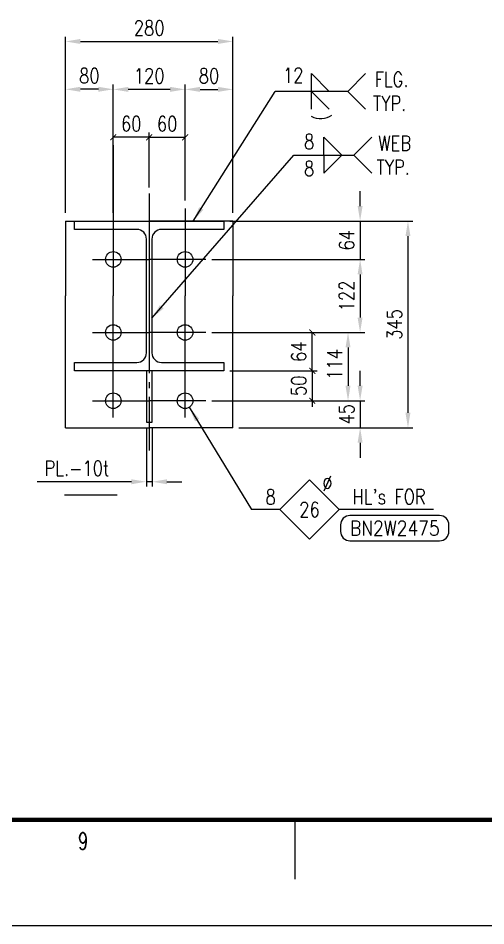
# Model space of a CAD drawing. Header units: millimetres. Extents: x 0 to 134087, y -49114 to 20834.
# Drawn here: x 52955 to 55691, y 0 to 5304 of the extents above; entities that cross this region are included whole.
import ezdxf
from ezdxf.enums import TextEntityAlignment as Align

# ---------------------------------------------------------------- set-up
doc = ezdxf.new("R2010")
doc.units = ezdxf.units.MM
doc.header["$LTSCALE"] = 35
doc.linetypes.add('JNK-CENTER', pattern=[34, 30, -1.5, 1, -1.5])
for name, color, linetype in [('CEN-R', 1, 'JNK-CENTER'), ('CON-G', 3, 'Continuous'), ('CON-W', 7, 'Continuous'), ('CON-Y', 2, 'Continuous'), ('STL-OBJT', 7, 'Continuous'), ('TXT-Y', 2, 'Continuous')]:
    doc.layers.add(name, color=color, linetype=linetype)
doc.styles.add('ROMANS', font='ROMANS.shx', dxfattribs={"width": 0.8})
doc.styles.add('SIMPLEX', font='simplex.shx', dxfattribs={"width": 0.8})
doc.dimstyles.new('DIM35_15', dxfattribs={"dimscale": 35, "dimtxt": 2.5, "dimasz": 2.5, "dimexe": 1, "dimexo": 1, "dimgap": 1, "dimtad": 1, "dimdec": 0, "dimlfac": 0.428571, "dimdsep": 46, "dimtxsty": 'SIMPLEX', "dimcen": 0, "dimclrd": 256, "dimclre": 256, "dimclrt": 2, "dimadec": 1, "dimazin": 2, "dimtfac": 1, "dimtdec": 0, "dimtix": 1, "dimtmove": 2, "dimatfit": 2, "dimfxl": 1, "dimarcsym": 1})
doc.dimstyles.new('DIM35x10', dxfattribs={"dimscale": 35, "dimtxt": 2.5, "dimasz": 2.5, "dimexe": 1, "dimexo": 1, "dimgap": 1, "dimtad": 1, "dimdec": 0, "dimlfac": 0.1, "dimdsep": 46, "dimtxsty": 'SIMPLEX', "dimcen": 0, "dimclrd": 256, "dimclre": 256, "dimclrt": 2, "dimadec": 1, "dimazin": 2, "dimtfac": 1, "dimtdec": 0, "dimtix": 1, "dimtmove": 2, "dimatfit": 2, "dimfxl": 1, "dimarcsym": 1})
doc.dimstyles.new('DIM35x3.5', dxfattribs={"dimscale": 35, "dimtxt": 2.5, "dimasz": 2.5, "dimexe": 0.8, "dimexo": 1, "dimgap": 1, "dimtad": 1, "dimdec": 0, "dimlfac": 0.285714, "dimdsep": 46, "dimtxsty": 'SIMPLEX', "dimcen": 0, "dimclrd": 7, "dimclre": 7, "dimclrt": 2, "dimadec": 1, "dimazin": 2, "dimtfac": 1, "dimtdec": 0, "dimtix": 1, "dimtmove": 0, "dimatfit": 2, "dimfxl": 1, "dimtfill": 1, "dimarcsym": 1})

# ---------------------------------------------------------------- blocks, each defined once
blk = doc.blocks.new('*D438')
at = {"color": 7, "linetype": 'ByBlock', "lineweight": -2, "transparency": 16777216}
for p, q in [((53231.4, 4166.3), (53231.4, 5195.9)), ((53318.9, 5167.9), (54123.9, 5167.9)), ((54211.4, 4166.3), (54211.4, 5195.9))]:
    blk.add_line(p, q, dxfattribs=at)
at = {"color": 7, "transparency": 16777216}
for points in [[(53318.9, 5182.5), (53318.9, 5153.3), (53231.4, 5167.9)], [(54123.9, 5182.5), (54123.9, 5153.3), (54211.4, 5167.9)]]:
    blk.add_solid(points, dxfattribs=at)
at = {"layer": 'DEFPOINTS', "color": 0, "transparency": 16777216}
for p in [(54211.4, 5167.9), (53231.4, 4131.3), (54211.4, 4131.3)]:
    blk.add_point(p, dxfattribs=at)
at = {"color": 2, "transparency": 16777216, "insert": (53721.4, 5246.7), "char_height": 87.5, "attachment_point": 5, "style": 'SIMPLEX', "bg_fill": 3, "box_fill_scale": 1.1, "bg_fill_color": 256, "bg_fill_true_color": 13158600, "bg_fill_transparency": 0}
blk.add_mtext('280', dxfattribs=at)
blk = doc.blocks.new('*D439')
at = {"color": 7, "linetype": 'ByBlock', "lineweight": -2, "transparency": 16777216}
for p, q in [((53511.4, 4610.2), (53511.4, 4915.9)), ((53843.9, 4887.9), (53598.9, 4887.9)), ((53931.4, 4239.4), (53931.4, 4915.9))]:
    blk.add_line(p, q, dxfattribs=at)
at = {"color": 7, "transparency": 16777216}
for points in [[(53598.9, 4902.5), (53598.9, 4873.3), (53511.4, 4887.9)], [(53843.9, 4902.5), (53843.9, 4873.3), (53931.4, 4887.9)]]:
    blk.add_solid(points, dxfattribs=at)
at = {"layer": 'DEFPOINTS', "color": 0, "transparency": 16777216}
for p in [(53511.4, 4887.9), (53511.4, 4575.2), (53931.4, 4204.4)]:
    blk.add_point(p, dxfattribs=at)
at = {"color": 2, "transparency": 16777216, "insert": (53721.4, 4966.7), "char_height": 87.5, "attachment_point": 5, "style": 'SIMPLEX', "bg_fill": 3, "box_fill_scale": 1.1, "bg_fill_color": 256, "bg_fill_true_color": 13158600, "bg_fill_transparency": 0}
blk.add_mtext('120', dxfattribs=at)
blk = doc.blocks.new('*D440')
at = {"color": 7, "linetype": 'ByBlock', "lineweight": -2, "transparency": 16777216}
for p, q in [((53931.4, 4239.4), (53931.4, 4915.9)), ((54018.9, 4887.9), (54123.9, 4887.9)), ((54211.4, 4166.3), (54211.4, 4915.9))]:
    blk.add_line(p, q, dxfattribs=at)
at = {"color": 7, "transparency": 16777216}
for points in [[(54018.9, 4902.5), (54018.9, 4873.3), (53931.4, 4887.9)], [(54123.9, 4902.5), (54123.9, 4873.3), (54211.4, 4887.9)]]:
    blk.add_solid(points, dxfattribs=at)
at = {"layer": 'DEFPOINTS', "color": 0, "transparency": 16777216}
for p in [(54211.4, 4887.9), (53931.4, 4204.4), (54211.4, 4131.3)]:
    blk.add_point(p, dxfattribs=at)
at = {"color": 2, "transparency": 16777216, "insert": (54071.4, 4966.7), "char_height": 87.5, "attachment_point": 5, "style": 'SIMPLEX', "bg_fill": 3, "box_fill_scale": 1.1, "bg_fill_color": 256, "bg_fill_true_color": 13158600, "bg_fill_transparency": 0}
blk.add_mtext('80', dxfattribs=at)
blk = doc.blocks.new('*D441')
at = {"color": 7, "linetype": 'ByBlock', "lineweight": -2, "transparency": 16777216}
for p, q in [((53231.4, 4201.3), (53231.4, 4916.4)), ((53423.9, 4888.4), (53318.9, 4888.4)), ((53511.4, 4166.3), (53511.4, 4916.4))]:
    blk.add_line(p, q, dxfattribs=at)
at = {"color": 7, "transparency": 16777216}
for points in [[(53318.9, 4903), (53318.9, 4873.8), (53231.4, 4888.4)], [(53423.9, 4903), (53423.9, 4873.8), (53511.4, 4888.4)]]:
    blk.add_solid(points, dxfattribs=at)
at = {"layer": 'DEFPOINTS', "color": 0, "transparency": 16777216}
for p in [(53231.4, 4888.4), (53231.4, 4166.3), (53511.4, 4131.3)]:
    blk.add_point(p, dxfattribs=at)
at = {"color": 2, "transparency": 16777216, "insert": (53371.4, 4967.2), "char_height": 87.5, "attachment_point": 5, "style": 'SIMPLEX', "bg_fill": 3, "box_fill_scale": 1.1, "bg_fill_color": 256, "bg_fill_true_color": 13158600, "bg_fill_transparency": 0}
blk.add_mtext('80', dxfattribs=at)
blk = doc.blocks.new('_ArchTick')
at = {"color": 0, "linetype": 'ByBlock', "const_width": 0.15}
blk.add_lwpolyline([(-0.5, -0.5), (0.5, 0.5)], dxfattribs=at)
blk = doc.blocks.new('*D442')
at = {"color": 7, "linetype": 'ByBlock', "lineweight": -2, "transparency": 16777216}
for p, q in [((53721.4, 4315.3), (53721.4, 4635.9)), ((53721.4, 4607.9), (53931.4, 4607.9)), ((53931.4, 4575.2), (53931.4, 4579.9))]:
    blk.add_line(p, q, dxfattribs=at)
at = {"layer": 'DEFPOINTS', "color": 0, "transparency": 16777216}
for p in [(53931.4, 4610.2), (53931.4, 4607.9), (53721.4, 4280.3)]:
    blk.add_point(p, dxfattribs=at)
at = {"color": 7, "lineweight": -2, "transparency": 16777216, "xscale": 35, "yscale": 35, "zscale": 35, "rotation": 180}
blk.add_blockref('_ArchTick', (53721.4, 4607.9), dxfattribs=at)
at = {"color": 7, "lineweight": -2, "transparency": 16777216, "xscale": 35, "yscale": 35, "zscale": 35}
blk.add_blockref('_ArchTick', (53931.4, 4607.9), dxfattribs=at)
at = {"color": 2, "transparency": 16777216, "insert": (53826.4, 4686.7), "char_height": 87.5, "attachment_point": 5, "style": 'SIMPLEX', "bg_fill": 3, "box_fill_scale": 1.1, "bg_fill_color": 256, "bg_fill_true_color": 13158600, "bg_fill_transparency": 0}
blk.add_mtext('60', dxfattribs=at)
blk = doc.blocks.new('*D443')
at = {"color": 7, "linetype": 'ByBlock', "lineweight": -2, "transparency": 16777216}
for p, q in [((53721.4, 4315.3), (53721.4, 4635.9)), ((53721.4, 4607.9), (53511.4, 4607.9)), ((53511.4, 4575.2), (53511.4, 4579.9))]:
    blk.add_line(p, q, dxfattribs=at)
at = {"layer": 'DEFPOINTS', "color": 0, "transparency": 16777216}
for p in [(53511.4, 4610.2), (53511.4, 4607.9), (53721.4, 4280.3)]:
    blk.add_point(p, dxfattribs=at)
at = {"color": 7, "lineweight": -2, "transparency": 16777216, "xscale": 35, "yscale": 35, "zscale": 35, "rotation": 180}
blk.add_blockref('_ArchTick', (53511.4, 4607.9), dxfattribs=at)
at = {"color": 7, "lineweight": -2, "transparency": 16777216, "xscale": 35, "yscale": 35, "zscale": 35}
blk.add_blockref('_ArchTick', (53721.4, 4607.9), dxfattribs=at)
at = {"color": 2, "transparency": 16777216, "insert": (53616.4, 4686.7), "char_height": 87.5, "attachment_point": 5, "style": 'SIMPLEX', "bg_fill": 3, "box_fill_scale": 1.1, "bg_fill_color": 256, "bg_fill_true_color": 13158600, "bg_fill_transparency": 0}
blk.add_mtext('60', dxfattribs=at)
blk = doc.blocks.new('*D444')
at = {"color": 7, "linetype": 'ByBlock', "lineweight": -2, "transparency": 16777216}
for p, q in [((54416.3, 3894.3), (54983.3, 3894.3)), ((54955.3, 3806.8), (54955.3, 3554.8)), ((54087.7, 3467.3), (54983.3, 3467.3))]:
    blk.add_line(p, q, dxfattribs=at)
at = {"color": 7, "transparency": 16777216}
for points in [[(54940.7, 3806.8), (54969.8, 3806.8), (54955.3, 3894.3)], [(54940.7, 3554.8), (54969.8, 3554.8), (54955.3, 3467.3)]]:
    blk.add_solid(points, dxfattribs=at)
at = {"layer": 'DEFPOINTS', "color": 0, "transparency": 16777216}
for p in [(54381.3, 3894.3), (54052.7, 3467.3), (54955.3, 3467.3)]:
    blk.add_point(p, dxfattribs=at)
at = {"color": 2, "transparency": 16777216, "insert": (54876.5, 3680.8), "char_height": 87.5, "attachment_point": 5, "rotation": 90, "style": 'SIMPLEX', "bg_fill": 3, "box_fill_scale": 1.1, "bg_fill_color": 256, "bg_fill_true_color": 13158600, "bg_fill_transparency": 0}
blk.add_mtext('122', dxfattribs=at)
blk = doc.blocks.new('*D445')
at = {"color": 7, "linetype": 'ByBlock', "lineweight": -2, "transparency": 16777216}
for p, q in [((54416.3, 3467.3), (54912.6, 3467.3)), ((54884.6, 3379.8), (54884.6, 3155.8)), ((54087.7, 3068.3), (54912.6, 3068.3))]:
    blk.add_line(p, q, dxfattribs=at)
at = {"color": 7, "transparency": 16777216}
for points in [[(54870, 3379.8), (54899.1, 3379.8), (54884.6, 3467.3)], [(54870, 3155.8), (54899.1, 3155.8), (54884.6, 3068.3)]]:
    blk.add_solid(points, dxfattribs=at)
at = {"layer": 'DEFPOINTS', "color": 0, "transparency": 16777216}
for p in [(54381.3, 3467.3), (54052.7, 3068.3), (54884.6, 3068.3)]:
    blk.add_point(p, dxfattribs=at)
at = {"color": 2, "transparency": 16777216, "insert": (54805.8, 3281.1), "char_height": 87.5, "attachment_point": 5, "rotation": 90, "style": 'SIMPLEX', "bg_fill": 3, "box_fill_scale": 1.1, "bg_fill_color": 256, "bg_fill_true_color": 13158600, "bg_fill_transparency": 0}
blk.add_mtext('114', dxfattribs=at)
blk = doc.blocks.new('*D446')
at = {"color": 7, "linetype": 'ByBlock', "lineweight": -2, "transparency": 16777216}
for p, q in [((54955.3, 3155.8), (54955.3, 3243.3)), ((54416.3, 3068.3), (54983.3, 3068.3)), ((54955.3, 3068.3), (54955.3, 2910.8)), ((54272.4, 2910.8), (54983.3, 2910.8)), ((54955.3, 2823.3), (54955.3, 2735.8))]:
    blk.add_line(p, q, dxfattribs=at)
at = {"color": 7, "transparency": 16777216}
for points in [[(54940.7, 3155.8), (54969.8, 3155.8), (54955.3, 3068.3)], [(54940.7, 2823.3), (54969.8, 2823.3), (54955.3, 2910.8)]]:
    blk.add_solid(points, dxfattribs=at)
at = {"layer": 'DEFPOINTS', "color": 0, "transparency": 16777216}
for p in [(54381.3, 3068.3), (54237.4, 2910.8)]:
    blk.add_point(p, dxfattribs=at)
at = {"color": 2, "transparency": 16777216, "insert": (54876.5, 2989.5), "char_height": 87.5, "attachment_point": 5, "rotation": 90, "style": 'SIMPLEX', "bg_fill": 3, "box_fill_scale": 1.1, "bg_fill_color": 256, "bg_fill_true_color": 13158600, "bg_fill_transparency": 0}
blk.add_mtext('45', dxfattribs=at)
at = {"layer": 'DEFPOINTS', "color": 0, "transparency": 16777216}
blk.add_point((54955.3, 2910.8), dxfattribs=at)
blk = doc.blocks.new('*D447')
at = {"color": 7, "linetype": 'ByBlock', "lineweight": -2, "transparency": 16777216}
for p, q in [((54307.4, 4118.3), (55263.3, 4118.3)), ((55235.3, 4030.8), (55235.3, 2998.3)), ((54246.4, 2910.8), (55263.3, 2910.8))]:
    blk.add_line(p, q, dxfattribs=at)
at = {"color": 7, "transparency": 16777216}
for points in [[(55220.7, 4030.8), (55249.8, 4030.8), (55235.3, 4118.3)], [(55220.7, 2998.3), (55249.8, 2998.3), (55235.3, 2910.8)]]:
    blk.add_solid(points, dxfattribs=at)
at = {"layer": 'DEFPOINTS', "color": 0, "transparency": 16777216}
for p in [(54272.4, 4118.3), (54211.4, 2910.8), (55235.3, 2910.8)]:
    blk.add_point(p, dxfattribs=at)
at = {"color": 2, "transparency": 16777216, "insert": (55156.5, 3514.5), "char_height": 87.5, "attachment_point": 5, "rotation": 90, "style": 'SIMPLEX', "bg_fill": 3, "box_fill_scale": 1.1, "bg_fill_color": 256, "bg_fill_true_color": 13158600, "bg_fill_transparency": 0}
blk.add_mtext('345', dxfattribs=at)
blk = doc.blocks.new('*D448')
at = {"color": 7, "linetype": 'ByBlock', "lineweight": -2, "transparency": 16777216}
for p, q in [((54193.9, 3243.3), (54703.3, 3243.3)), ((54675.3, 3243.3), (54675.3, 3278.3)), ((54675.3, 3243.3), (54675.3, 3068.3)), ((54122.7, 3068.3), (54703.3, 3068.3)), ((54675.3, 3068.3), (54675.3, 3033.3))]:
    blk.add_line(p, q, dxfattribs=at)
at = {"layer": 'DEFPOINTS', "color": 0, "transparency": 16777216}
for p in [(54158.9, 3243.3), (54087.7, 3068.3)]:
    blk.add_point(p, dxfattribs=at)
at = {"color": 7, "lineweight": -2, "transparency": 16777216, "xscale": 35, "yscale": 35, "zscale": 35}
for p, rotation in [((54675.3, 3243.3), 270), ((54675.3, 3068.3), 90)]:
    blk.add_blockref('_ArchTick', p, dxfattribs=dict(at, rotation=rotation))
at = {"color": 2, "transparency": 16777216, "insert": (54596.5, 3155.8), "char_height": 87.5, "attachment_point": 5, "rotation": 90, "style": 'SIMPLEX', "bg_fill": 3, "box_fill_scale": 1.1, "bg_fill_color": 256, "bg_fill_true_color": 13158600, "bg_fill_transparency": 0}
blk.add_mtext('50', dxfattribs=at)
at = {"layer": 'DEFPOINTS', "color": 0, "transparency": 16777216}
blk.add_point((54675.3, 3068.3), dxfattribs=at)
blk = doc.blocks.new('*D449')
at = {"color": 7, "linetype": 'ByBlock', "lineweight": -2, "transparency": 16777216}
for p, q in [((54122.7, 3467.3), (54703.3, 3467.3)), ((54675.3, 3243.3), (54675.3, 3467.3)), ((54193.9, 3243.3), (54703.3, 3243.3))]:
    blk.add_line(p, q, dxfattribs=at)
at = {"layer": 'DEFPOINTS', "color": 0, "transparency": 16777216}
for p in [(54087.7, 3467.3), (54675.3, 3467.3), (54158.9, 3243.3)]:
    blk.add_point(p, dxfattribs=at)
at = {"color": 7, "lineweight": -2, "transparency": 16777216, "xscale": 35, "yscale": 35, "zscale": 35}
for p, rotation in [((54675.3, 3467.3), 90), ((54675.3, 3243.3), 270)]:
    blk.add_blockref('_ArchTick', p, dxfattribs=dict(at, rotation=rotation))
at = {"color": 2, "transparency": 16777216, "insert": (54596.5, 3355.3), "char_height": 87.5, "attachment_point": 5, "rotation": 90, "style": 'SIMPLEX', "bg_fill": 3, "box_fill_scale": 1.1, "bg_fill_color": 256, "bg_fill_true_color": 13158600, "bg_fill_transparency": 0}
blk.add_mtext('64', dxfattribs=at)
blk = doc.blocks.new('BOLTHOLE')
at = {"layer": 'CON-W'}
blk.add_line((25.7, 0), (9.9, 0), dxfattribs=at)
blk.add_lwpolyline([(0, 0), (4.95, 4.95), (9.9, 0), (4.95, -4.95)], close=True, dxfattribs=at)
at = {"layer": 'CON-Y', "style": 'SIMPLEX', "width": 0.8}
for s, p in [('%%C', (8.81, 3.12)), ("HL's FOR", (24.37, 0.9))]:
    blk.add_text(s, height=2.5, dxfattribs=at).set_placement(p, align=Align.RIGHT)
blk.add_attdef('4', text='', height=2.5, dxfattribs=at).set_placement((-0.69, 0.87), align=Align.RIGHT)
blk.add_attdef('22', text='', height=2.5, dxfattribs=at).set_placement((4.95, 0), align=Align.MIDDLE_CENTER)
blk = doc.blocks.new('boltmark')
at = {"layer": 'CON-Y'}
blk.add_lwpolyline([(0, -4.2), (15, -4.2, 0.414214), (16.56, -2.64), (16.56, -1.56, 0.414214), (15, 0), (0, 0, 0.414214), (-1.56, -1.56), (-1.56, -2.64, 0.414214)], format="xyb", close=True, dxfattribs=at)
at = {"layer": 'CON-G', "style": 'SIMPLEX', "width": 0.802523}
blk.add_attdef('BN2W1650', text='', height=2.5, dxfattribs=at).set_placement((0, -3.35), (15, -3.35), align=Align.FIT)
blk = doc.blocks.new('*D451')
at = {"color": 7, "linetype": 'ByBlock', "lineweight": -2, "transparency": 16777216}
for p, q in [((54955.3, 4205.8), (54955.3, 4293.3)), ((54193.9, 4118.3), (54983.3, 4118.3)), ((54955.3, 4118.3), (54955.3, 3894.3)), ((54087.7, 3894.3), (54983.3, 3894.3)), ((54955.3, 3806.8), (54955.3, 3719.3))]:
    blk.add_line(p, q, dxfattribs=at)
at = {"color": 7, "transparency": 16777216}
for points in [[(54940.7, 4205.8), (54969.8, 4205.8), (54955.3, 4118.3)], [(54940.7, 3806.8), (54969.8, 3806.8), (54955.3, 3894.3)]]:
    blk.add_solid(points, dxfattribs=at)
at = {"layer": 'DEFPOINTS', "color": 0, "transparency": 16777216}
for p in [(54158.9, 4118.3), (54052.7, 3894.3), (54955.3, 3894.3)]:
    blk.add_point(p, dxfattribs=at)
at = {"color": 2, "transparency": 16777216, "insert": (54876.5, 4006.3), "char_height": 87.5, "attachment_point": 5, "rotation": 90, "style": 'SIMPLEX', "bg_fill": 3, "box_fill_scale": 1.1, "bg_fill_color": 256, "bg_fill_true_color": 13158600, "bg_fill_transparency": 0}
blk.add_mtext('64', dxfattribs=at)
blk = doc.blocks.new('*D456')
at = {"layer": 'CON-W', "color": 7, "linetype": 'ByBlock', "lineweight": -2, "transparency": 16777216}
for p, q in [((53704.7, 2908.3), (53704.7, 2567.1)), ((53738, 2908.3), (53738, 2567.1)), ((53617.2, 2595.1), (53066.4, 2595.1)), ((53738, 2595.1), (53704.7, 2595.1)), ((53825.5, 2595.1), (53913, 2595.1))]:
    blk.add_line(p, q, dxfattribs=at)
at = {"layer": 'CON-W', "color": 7, "transparency": 16777216}
for points in [[(53617.2, 2609.6), (53617.2, 2580.5), (53704.7, 2595.1)], [(53825.5, 2609.6), (53825.5, 2580.5), (53738, 2595.1)]]:
    blk.add_solid(points, dxfattribs=at)
at = {"layer": 'DEFPOINTS', "color": 0, "transparency": 16777216}
for p in [(53704.7, 2943.3), (53738, 2943.3), (53738, 2595.1)]:
    blk.add_point(p, dxfattribs=at)
at = {"layer": 'CON-W', "color": 2, "transparency": 16777216, "insert": (53298, 2673.8), "char_height": 87.5, "attachment_point": 5, "style": 'SIMPLEX', "bg_fill": 3, "box_fill_scale": 1.1, "bg_fill_color": 256, "bg_fill_true_color": 13158600, "bg_fill_transparency": 0}
blk.add_mtext('PL.-10t', dxfattribs=at)

msp = doc.modelspace()

# ---------------------------------------------------------------- linework, layer by layer
for p, q in [((54669.9761, 4771.4459), (54669.9761, 4876.4459)), ((54362.9089, 2432.3797), (54319.6504, 2432.3797))]:
    msp.add_line(p, q)
at = {"color": 7}
for p, q in [((54572.6158, 618.9025), (54572.6158, 272.3171)), ((60736.8841, 0), (31301.8841, 0))]:
    msp.add_line(p, q, dxfattribs=at)
for points in [[(54669.9761, 4876.4459), (54669.9761, 4981.4459), (54774.9761, 4876.4459)], [(54669.9761, 4771.4459), (54669.9761, 4876.4459), (54774.9761, 4771.4459)], [(54743.0792, 4504.0753), (54743.0792, 4609.0753), (54848.0792, 4504.0753)], [(54743.0792, 4504.0753), (54743.0792, 4399.0753), (54848.0792, 4504.0753)]]:
    msp.add_lwpolyline(points)
at = {"color": 7, "const_width": 24.7561}
msp.add_lwpolyline([(32292.128, 618.9025), (60130.3597, 618.9025)], dxfattribs=at)
msp.add_arc((54723.6085, 4834.7663), 117.4618, 242.2166607, 304.6400765)
at = {"layer": 'CEN-R'}
for p, q in [((53511.3702, 4562.1945), (53511.3702, 3680.7938)), ((53721.3702, 4280.3465), (53721.3702, 2777.8507)), ((53931.3702, 4191.4791), (53931.3702, 3680.7938)), ((53390.0507, 3894.2938), (53721.3702, 3894.2938)), ((54052.6898, 3894.2938), (53721.3702, 3894.2938)), ((53511.3702, 2971.178), (53511.3702, 3680.7938)), ((53931.3702, 2971.178), (53931.3702, 3680.7938)), ((53390.0507, 3467.2938), (53721.3702, 3467.2938)), ((54052.6898, 3467.2938), (53721.3702, 3467.2938)), ((53390.0507, 3068.2938), (53721.3702, 3068.2938)), ((54052.6898, 3068.2938), (53721.3702, 3068.2938))]:
    msp.add_line(p, q, dxfattribs=at)
at = {"layer": 'CON-G'}
for p, q in [((53231.3702, 4118.2938), (53231.3702, 3680.7938)), ((53231.3702, 4118.2938), (53721.3702, 4118.2938)), ((54211.3702, 4118.2938), (53721.3702, 4118.2938)), ((54211.3702, 4118.2938), (54211.3702, 3680.7938)), ((53231.3702, 2910.7938), (53231.3702, 3680.7938)), ((54211.3702, 2910.7938), (54211.3702, 3680.7938)), ((53231.3702, 2910.7938), (53721.3702, 2910.7938)), ((54211.3702, 2910.7938), (53721.3702, 2910.7938))]:
    msp.add_line(p, q, dxfattribs=at)
msp.add_lwpolyline([(53283.8698, 3243.2938), (53283.8698, 3292.2938), (53649.6202, 3292.2938, 0.414213562), (53705.6202, 3348.2939), (53705.6202, 4013.2937, 0.414213562), (53649.6202, 4069.2937), (53283.8698, 4069.2937), (53283.8698, 4118.2938), (54158.8707, 4118.2938), (54158.8707, 4069.2937), (53793.1203, 4069.2937, 0.414213562), (53737.1203, 4013.2937), (53737.1203, 3348.2939, 0.414213562), (53793.1203, 3292.2938), (54158.8707, 3292.2938), (54158.8707, 3243.2938)], format="xyb", close=True, dxfattribs=at)
msp.add_lwpolyline([(53738.0369, 3243.2938), (53704.7036, 3243.2938), (53704.7036, 2943.2938), (53738.0369, 2943.2938)], close=True, dxfattribs=at)
for centre in [(53511.3702, 3894.2938), (53931.3702, 3894.2938), (53511.3702, 3467.2938), (53931.3702, 3467.2938), (53511.3702, 3068.2938), (53931.3702, 3068.2938)]:
    msp.add_circle(centre, 45.5, dxfattribs=at)
at = {"layer": 'CON-W'}
for p, q in [((54882.5257, 4876.4459), (54458.2691, 4876.4459)), ((54568.0792, 4504.0753), (54918.0792, 4504.0753)), ((53534.7036, 2516.3148), (53225.1864, 2516.3148)), ((54485.8853, 2432.3797), (54362.9089, 2432.3797))]:
    msp.add_line(p, q, dxfattribs=at)
for points in [[(54987.5257, 4981.4459), (54882.5257, 4876.4459), (54987.5257, 4771.4459)], [(55023.0792, 4609.0753), (54918.0792, 4504.0753), (55023.0792, 4399.0753)]]:
    msp.add_lwpolyline(points, dxfattribs=at)

# ---------------------------------------------------------------- block references
at = {"xscale": 35, "yscale": 35, "zscale": 35}
msp.add_blockref('BOLTHOLE', (54485.8853, 2432.3797), dxfattribs=at).add_auto_attribs({'4': '8', '22': '26'})
ref = msp.add_blockref('boltmark', (54895.7211, 2397.3797), dxfattribs=dict(xscale=35, yscale=35, zscale=35))
ref.add_attrib('BN2W1650', 'BN2W2475', dxfattribs={"layer": 'CON-G', "height": 87.5, "style": 'SIMPLEX', "width": 0.782585}).set_placement((54895.7211, 2280.1414), (55420.7051, 2280.1414), align=Align.FIT)

# ---------------------------------------------------------------- texts
at = {"color": 7, "style": 'ROMANS', "width": 0.7}
msp.add_text('9', height=99.0244, dxfattribs=at).set_placement((53334.8109, 495.122), align=Align.MIDDLE)
at = {"layer": 'CON-W', "color": 2, "style": 'SIMPLEX', "width": 0.8}
for s, p in [('12', (54504.1116, 4926.4001)), ('8', (54627.5312, 4539.0753)), ('8', (54627.5312, 4381.5753))]:
    msp.add_text(s, height=87.5, dxfattribs=at).set_placement(p)
at = {"layer": 'TXT-Y', "style": 'SIMPLEX', "width": 0.8}
for s, p in [('FLG.', (55040.4545, 4945.7459)), ('TYP.', (55030.4545, 4805.7459)), ('WEB', (55061.5506, 4573.3753)), ('TYP.', (55051.5506, 4433.3753))]:
    msp.add_text(s, height=87.5, dxfattribs=at).set_placement(p, align=Align.MIDDLE_LEFT)

# ---------------------------------------------------------------- next in the draw order: dimensions: what is measured, and where the dimension line sits
dim = msp.add_linear_dim(base=(54211.3702, 5167.9262), p1=(53231.3702, 4131.2565), p2=(54211.3702, 4131.2565), dimstyle='DIM35x3.5')
dim.commit()
dim.dimension.update_dxf_attribs({"geometry": '*D438', "text_midpoint": (53721.3702, 5246.6762)})
dim = msp.add_linear_dim(base=(54955.2562, 3467.2938), p1=(54381.3227, 3894.2938), p2=(54052.6898, 3467.2938), angle=270, dimstyle='DIM35x3.5')
dim.commit()
dim.dimension.update_dxf_attribs({"geometry": '*D444', "text_midpoint": (54876.5062, 3680.7938)})
at = {"layer": 'CON-W'}
dim = msp.add_linear_dim(base=(53738.0369, 2595.0648), p1=(53704.7036, 2943.2938), p2=(53738.0369, 2943.2938), text='PL.-<>t', dimstyle='DIM35x3.5', dxfattribs=at)
dim.commit()
dim.dimension.update_dxf_attribs({"geometry": '*D456', "text_midpoint": (53298.0369, 2595.0648), "dimtype": 160})

# ---------------------------------------------------------------- next in the draw order: dimensions: what is measured, and where the dimension line sits
dim = msp.add_linear_dim(base=(53511.3702, 4887.9262), p1=(53931.3702, 4204.4419), p2=(53511.3702, 4575.1572), dimstyle='DIM35x3.5')
dim.commit()
dim.dimension.update_dxf_attribs({"geometry": '*D439', "text_midpoint": (53721.3702, 4966.6762)})
dim = msp.add_linear_dim(base=(54884.5615, 3068.2938), p1=(54381.3227, 3467.2938), p2=(54052.6898, 3068.2938), angle=270, dimstyle='DIM35x3.5')
dim.commit()
dim.dimension.update_dxf_attribs({"geometry": '*D445', "text_midpoint": (54884.5615, 3281.1384), "dimtype": 160})

# ---------------------------------------------------------------- next in the draw order: dimensions: what is measured, and where the dimension line sits
for base, p1, p2, picture, middle in [((53231.3702, 4888.4126), (53511.3702, 4131.2565), (53231.3702, 4166.2565), '*D441', (53371.3702, 4967.1626)), ((54211.3702, 4887.9262), (53931.3702, 4204.4419), (54211.3702, 4131.2565), '*D440', (54071.3702, 4966.6762))]:
    dim = msp.add_linear_dim(base=base, p1=p1, p2=p2, dimstyle='DIM35x3.5')
    dim.commit()
    dim.dimension.update_dxf_attribs({"geometry": picture, "text_midpoint": middle})
dim = msp.add_linear_dim(base=(54955.2562, 2910.7938), p1=(54381.3227, 3068.2938), p2=(54237.4461, 2910.7938), angle=270, dimstyle='DIM35x3.5')
dim.commit()
dim.dimension.update_dxf_attribs({"geometry": '*D446', "text_midpoint": (54876.5062, 2989.5438)})

# ---------------------------------------------------------------- next in the draw order: dimensions: what is measured, and where the dimension line sits
dim = msp.add_linear_dim(base=(53931.3702, 4607.9262), p1=(53721.3702, 4280.3465), p2=(53931.3702, 4610.1572), dimstyle='DIM35x3.5', override={"dimasz": 1, "dimblk1": 'ArchTick', "dimblk2": 'ArchTick', "dimsah": 1})
dim.commit()
dim.dimension.update_dxf_attribs({"geometry": '*D442', "text_midpoint": (53826.3702, 4686.6762)})
dim = msp.add_linear_dim(base=(55235.2562, 2910.7938), p1=(54272.4461, 4118.2938), p2=(54211.3702, 2910.7938), angle=270, dimstyle='DIM35x3.5')
dim.commit()
dim.dimension.update_dxf_attribs({"geometry": '*D447', "text_midpoint": (55156.5062, 3514.5438)})

# ---------------------------------------------------------------- next in the draw order: dimensions: what is measured, and where the dimension line sits
for base, p1, p2, angle, picture, middle in [((53511.3702, 4607.9262), (53721.3702, 4280.3465), (53511.3702, 4610.1572), 180, '*D443', (53616.3702, 4686.6762)), ((54675.2562, 3068.2938), (54158.8707, 3243.2938), (54087.6898, 3068.2938), 270, '*D448', (54596.5062, 3155.7938))]:
    dim = msp.add_linear_dim(base=base, p1=p1, p2=p2, angle=angle, dimstyle='DIM35x3.5', override={"dimasz": 1, "dimblk1": 'ArchTick', "dimblk2": 'ArchTick', "dimsah": 1})
    dim.commit()
    dim.dimension.update_dxf_attribs({"geometry": picture, "text_midpoint": middle})

# ---------------------------------------------------------------- next in the draw order: leaders
at = {"layer": 'STL-OBJT'}
msp.add_leader([(53979.4422, 4118.2938), (54458.2691, 4876.4459)], dimstyle='DIM35x10', override={"dimgap": 1, "dimtad": 0}, dxfattribs=at)

# ---------------------------------------------------------------- next in the draw order: dimensions: what is measured, and where the dimension line sits
dim = msp.add_linear_dim(base=(54955.2562, 3894.2938), p1=(54158.8707, 4118.2938), p2=(54052.6898, 3894.2938), angle=90, dimstyle='DIM35x3.5')
dim.commit()
dim.dimension.update_dxf_attribs({"geometry": '*D451', "text_midpoint": (54876.5062, 4006.2938)})
dim = msp.add_linear_dim(base=(54675.2562, 3467.2938), p1=(54158.8707, 3243.2938), p2=(54087.6898, 3467.2938), angle=270, dimstyle='DIM35x3.5', override={"dimasz": 1, "dimblk1": 'ArchTick', "dimblk2": 'ArchTick', "dimsah": 1})
dim.commit()
dim.dimension.update_dxf_attribs({"geometry": '*D449', "text_midpoint": (54596.5062, 3355.2938)})

# ---------------------------------------------------------------- next in the draw order: leaders
at = {"layer": 'CON-W'}
msp.add_leader([(53956.1511, 3030.1341), (54319.6504, 2432.3797)], dimstyle='DIM35_15', override={"dimgap": 1, "dimtad": 0}, dxfattribs=at)

# ---------------------------------------------------------------- next in the draw order: leaders
msp.add_leader([(53737.1203, 3551.1473), (54568.0792, 4504.0753)], dimstyle='DIM35_15', override={"dimgap": 1, "dimtad": 0}, dxfattribs=at)

doc.saveas('drawing.dxf')
